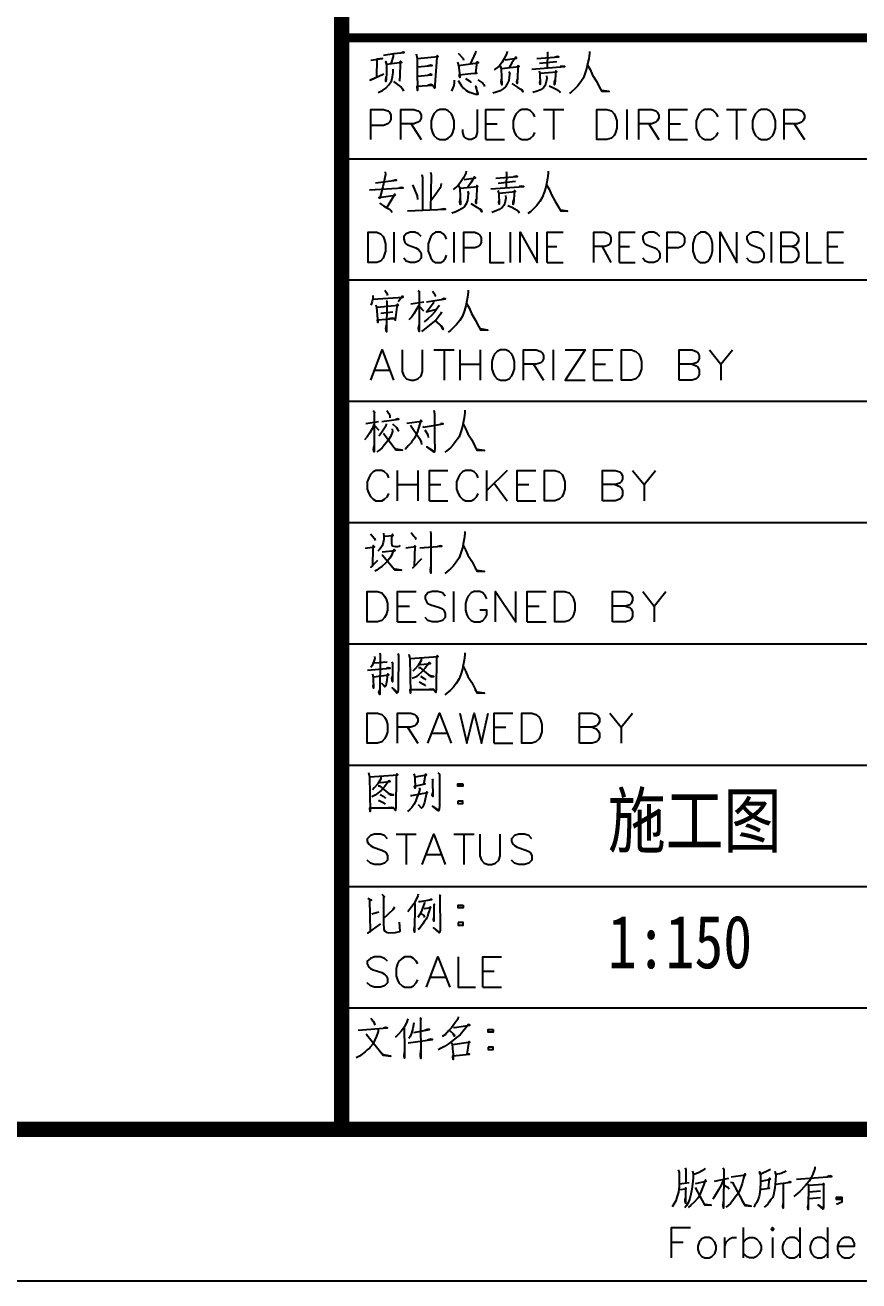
# Model space of a CAD drawing. Extents: x 1417642 to 3570900, y 124798 to 1191112.
# Drawn here: x 1603208 to 1611462, y 380098 to 392523 of the extents above; entities that cross this region are included whole.
import ezdxf

# ---------------------------------------------------------------- set-up
doc = ezdxf.new("R2010")
doc.units = 0
doc.header["$LTSCALE"] = 1000
doc.header["$MEASUREMENT"] = 0
for name, color, linetype in [('PUB_TITLE', 4, 'CONTINUOUS'), ('TEXT', 7, 'CONTINUOUS'), ('图戳', 211, 'CONTINUOUS')]:
    doc.layers.add(name, color=color, linetype=linetype)
doc.styles.add('HZSJ', font='')
doc.styles.get('HZSJ').set_extended_font_data('FangSong_GB2312')

msp = doc.modelspace()

# ---------------------------------------------------------------- linework, layer by layer
at = {"layer": 'PUB_TITLE'}
msp.add_lwpolyline([(1417642.3, 380098.4), (1618342.3, 380098.4), (1618342.3, 506248.4), (1417642.3, 506248.4)], close=True, dxfattribs=at)
at = {"layer": 'PUB_TITLE', "const_width": 150}
msp.add_lwpolyline([(1421392.3, 381598.4), (1616842.3, 381598.4), (1616842.3, 504748.4), (1421392.3, 504748.4)], close=True, dxfattribs=at)
at = {"layer": '图戳'}
for p, q in [((1616842.3, 391198.4), (1606342.3, 391198.4)), ((1616842.3, 389998.4), (1606342.3, 389998.4)), ((1616842.3, 388798.4), (1606342.3, 388798.4)), ((1616842.3, 387598.4), (1606342.3, 387598.4)), ((1616842.3, 386398.4), (1606342.3, 386398.4)), ((1616842.3, 385198.4), (1606342.3, 385198.4)), ((1616842.3, 383998.4), (1606342.3, 383998.4)), ((1616842.3, 382798.4), (1606342.3, 382798.4)), ((1606342.3, 381598.4), (1616842.3, 381598.4))]:
    msp.add_line(p, q, dxfattribs=at)
for points, const_width in [([(1606342.3, 504748.4), (1606342.3, 381598.4)], 150), ([(1616842.3, 392398.4), (1606342.3, 392398.4)], 90)]:
    msp.add_lwpolyline(points, dxfattribs=dict(at, const_width=const_width))
for points in [[(1606755.6, 392227.6), (1606858, 392241.2), (1606960.4, 392251.5), (1606953.6, 392254.9), (1606936.5, 392251.5)], [(1607670.6, 392265.1), (1607667.2, 392251.5), (1607612.6, 392135.4)], [(1607981.3, 392261.7), (1607977.9, 392244.6), (1607954, 392196.8), (1607930.1, 392155.9), (1607899.4, 392118.3), (1607851.6, 392080.7)], [(1608377.4, 392258.3), (1608380.8, 392251.5), (1608377.4, 392104.6)], [(1608793.9, 392261.7), (1608793.9, 392241.2), (1608787.1, 392190), (1608776.9, 392138.8), (1608770, 392104.6), (1608756.4, 392060.3), (1608735.9, 392002.2), (1608708.6, 391961.2), (1608677.9, 391920.3), (1608650.5, 391893), (1608616.4, 391862.2), (1608595.9, 391845.2)], [(1606629.2, 392176.3), (1606745.3, 392193.4), (1606690.7, 392186.6), (1606687.3, 392005.6), (1606622.4, 391978.3), (1606759, 392039.8)], [(1606916, 391968.1), (1606916, 391995.4), (1606919.5, 392002.2), (1606922.9, 392166.1), (1606936.5, 392152.4), (1606786.3, 392132), (1606779.5, 392162.7), (1606786.3, 392135.4), (1606786.3, 392050), (1606782.9, 391985.1), (1606779.5, 391964.7), (1606779.5, 391978.3), (1606782.9, 392015.9)], [(1606830.7, 392138.8), (1606854.6, 392213.9), (1606854.6, 392237.8)], [(1607079.9, 392237.8), (1607090.2, 392193.4), (1607090.2, 392029.5), (1607093.6, 391920.3), (1607093.6, 391875.9), (1607090.2, 391920.3), (1607240.4, 391930.5), (1607223.3, 391937.3), (1607196, 391927.1)], [(1607093.6, 392193.4), (1607298.5, 392213.9), (1607288.2, 392224.1), (1607284.8, 392203.7), (1607264.3, 391933.9), (1607264.3, 391910), (1607260.9, 391899.8), (1607237, 391933.9)], [(1607093.6, 392111.5), (1607237, 392125.1), (1607223.3, 392128.5), (1607192.6, 392118.3)], [(1607489.7, 392155.9), (1607499.9, 392125.1), (1607506.7, 392050), (1607510.1, 392005.6), (1607503.3, 392032.9), (1607619.4, 392043.2), (1607680.9, 392046.6), (1607670.6, 392046.6), (1607684.3, 392159.3), (1607697.9, 392149), (1607663.8, 392142.2), (1607499.9, 392121.7)], [(1607496.5, 392244.6), (1607544.3, 392193.4), (1607547.7, 392176.3)], [(1607960.8, 392179.8), (1608073.5, 392196.8), (1608066.7, 392207.1), (1608025.7, 392149), (1607998.4, 392104.6)], [(1608275, 392193.4), (1608490.1, 392210.5), (1608479.8, 392213.9), (1608452.5, 392207.1)], [(1608473, 392159.3), (1608298.9, 392142.2)], [(1608776.9, 392128.5), (1608800.8, 392084.2), (1608824.7, 392029.5), (1608862.2, 391971.5), (1608896.4, 391903.2), (1608913.5, 391869.1), (1608988.6, 391865.6), (1608913.5, 391875.9), (1608896.4, 391899.8)], [(1606704.4, 391855.4), (1606745.3, 391875.9), (1606779.5, 391899.8), (1606806.8, 391930.5), (1606834.1, 391968.1), (1606844.3, 392012.5), (1606851.2, 392053.4), (1606851.2, 392087.6)], [(1607093.6, 392019.3), (1607233.6, 392032.9), (1607219.9, 392036.4), (1607196, 392026.1)], [(1607995, 392063.7), (1608005.2, 392050), (1608001.8, 392039.8), (1607995, 391974.9), (1607981.3, 391940.8), (1607964.3, 391913.4), (1607940.4, 391893), (1607909.6, 391872.5), (1607872.1, 391858.8), (1607837.9, 391848.6)], [(1607909.6, 392121.7), (1607919.9, 392091), (1607926.7, 391933.9), (1607919.9, 391957.8), (1607923.3, 391988.6)], [(1607923.3, 392094.4), (1608097.4, 392114.9), (1608087.2, 392121.7), (1608087.2, 392087.6), (1608083.8, 392015.9), (1608080.3, 391944.2), (1608076.9, 391957.8), (1608080.3, 391985.1)], [(1608223.7, 392087.6), (1608551.5, 392114.9), (1608531, 392114.9), (1608503.7, 392114.9)], [(1608370.6, 392022.7), (1608374, 391995.4), (1608363.7, 391947.6), (1608353.5, 391923.7), (1608339.8, 391903.2), (1608309.1, 391882.7), (1608278.4, 391869.1), (1608234, 391855.4)], [(1608295.5, 392070.5), (1608302.3, 392043.2), (1608305.7, 391937.3), (1608302.3, 391954.4), (1608305.7, 391974.9)], [(1608305.7, 392046.6), (1608473, 392060.3), (1608462.8, 392070.5), (1608459.3, 392043.2), (1608455.9, 391968.1), (1608449.1, 391933.9), (1608449.1, 391957.8), (1608455.9, 391978.3)], [(1606854.6, 391964.7), (1606895.6, 391937.3), (1606929.7, 391910), (1606943.4, 391893), (1606953.6, 391869.1)], [(1607455.5, 391978.3), (1607455.5, 391954.4), (1607452.1, 391927.1), (1607441.9, 391903.2), (1607431.6, 391879.3), (1607428.2, 391869.1)], [(1607496.5, 391974.9), (1607510.1, 391947.6), (1607527.2, 391923.7), (1607547.7, 391899.8), (1607571.6, 391879.3), (1607598.9, 391862.2), (1607629.6, 391852), (1607670.6, 391841.7), (1607694.5, 391841.7), (1607670.6, 391920.3), (1607687.7, 391841.7), (1607691.1, 391841.7)], [(1607568.2, 391995.4), (1607609.2, 391968.1), (1607616, 391961.2), (1607619.4, 391951)], [(1607691.1, 391981.7), (1607738.9, 391947.6), (1607749.2, 391937.3), (1607756, 391916.9)], [(1608025.7, 391944.2), (1608087.2, 391906.6), (1608114.5, 391889.5), (1608128.1, 391879.3), (1608135, 391862.2), (1608117.9, 391886.1)], [(1608394.5, 391923.7), (1608432, 391906.6), (1608466.2, 391889.5), (1608486.7, 391875.9), (1608496.9, 391865.6), (1608503.7, 391852)], [(1606629.2, 391391), (1606629.2, 391688.1), (1606755.6, 391688.1), (1606800, 391674.4), (1606813.6, 391660.8), (1606827.3, 391633.5), (1606827.3, 391589.1), (1606813.6, 391561.8), (1606800, 391548.1), (1606755.6, 391531), (1606629.2, 391531)], [(1606926.3, 391391), (1606926.3, 391688.1), (1607056, 391688.1), (1607097, 391674.4), (1607114.1, 391660.8), (1607127.7, 391633.5), (1607127.7, 391602.7), (1607114.1, 391575.4), (1607097, 391561.8), (1607056, 391548.1), (1606926.3, 391548.1)], [(1607312.1, 391688.1), (1607284.8, 391674.4), (1607254.1, 391647.1), (1607240.4, 391616.4), (1607226.8, 391575.4), (1607226.8, 391503.7), (1607240.4, 391459.3), (1607254.1, 391432), (1607284.8, 391404.7), (1607312.1, 391391), (1607370.2, 391391), (1607397.5, 391404.7), (1607428.2, 391432), (1607441.9, 391459.3), (1607455.5, 391503.7), (1607455.5, 391575.4), (1607441.9, 391616.4), (1607428.2, 391647.1), (1607397.5, 391674.4), (1607370.2, 391688.1), (1607312.1, 391688.1), (1607312.1, 391688.1)], [(1607684.3, 391688.1), (1607684.3, 391459.3), (1607670.6, 391418.4), (1607653.5, 391404.7), (1607626.2, 391391), (1607598.9, 391391), (1607568.2, 391404.7), (1607554.5, 391418.4), (1607540.9, 391459.3), (1607540.9, 391490.1)], [(1607769.6, 391391), (1607769.6, 391688.1), (1607954, 391688.1)], [(1608254.5, 391616.4), (1608240.8, 391647.1), (1608210.1, 391674.4), (1608182.8, 391688.1), (1608124.7, 391688.1), (1608097.4, 391674.4), (1608070.1, 391647.1), (1608053, 391616.4), (1608039.4, 391575.4), (1608039.4, 391503.7), (1608053, 391459.3), (1608070.1, 391432), (1608097.4, 391404.7), (1608124.7, 391391), (1608182.8, 391391), (1608210.1, 391404.7), (1608240.8, 391432), (1608254.5, 391459.3)], [(1608339.8, 391688.1), (1608541.3, 391688.1)], [(1608438.9, 391688.1), (1608438.9, 391391)], [(1608869.1, 391391), (1608869.1, 391688.1), (1608968.1, 391688.1), (1609012.5, 391674.4), (1609039.8, 391647.1), (1609053.4, 391616.4), (1609067.1, 391575.4), (1609067.1, 391503.7), (1609053.4, 391459.3), (1609039.8, 391432), (1609012.5, 391404.7), (1608968.1, 391391), (1608869.1, 391391), (1608869.1, 391391)], [(1609169.5, 391391), (1609169.5, 391688.1)], [(1609282.2, 391391), (1609282.2, 391688.1), (1609412, 391688.1), (1609452.9, 391674.4), (1609466.6, 391660.8), (1609480.2, 391633.5), (1609480.2, 391602.7), (1609466.6, 391575.4), (1609452.9, 391561.8), (1609412, 391548.1), (1609282.2, 391548.1)], [(1609582.7, 391391), (1609582.7, 391688.1), (1609767, 391688.1)], [(1610067.5, 391616.4), (1610053.9, 391647.1), (1610023.1, 391674.4), (1609995.8, 391688.1), (1609937.8, 391688.1), (1609910.4, 391674.4), (1609879.7, 391647.1), (1609866.1, 391616.4), (1609852.4, 391575.4), (1609852.4, 391503.7), (1609866.1, 391459.3), (1609879.7, 391432), (1609910.4, 391404.7), (1609937.8, 391391), (1609995.8, 391391), (1610023.1, 391404.7), (1610053.9, 391432), (1610067.5, 391459.3)], [(1610152.9, 391688.1), (1610350.9, 391688.1)], [(1610251.9, 391688.1), (1610251.9, 391391)], [(1610494.3, 391688.1), (1610467, 391674.4), (1610439.7, 391647.1), (1610422.6, 391616.4), (1610408.9, 391575.4), (1610408.9, 391503.7), (1610422.6, 391459.3), (1610439.7, 391432), (1610467, 391404.7), (1610494.3, 391391), (1610552.3, 391391), (1610579.7, 391404.7), (1610610.4, 391432), (1610624.1, 391459.3), (1610637.7, 391503.7), (1610637.7, 391575.4), (1610624.1, 391616.4), (1610610.4, 391647.1), (1610579.7, 391674.4), (1610552.3, 391688.1), (1610494.3, 391688.1), (1610494.3, 391688.1)], [(1610723.1, 391391), (1610723.1, 391688.1), (1610852.8, 391688.1), (1610893.8, 391674.4), (1610907.4, 391660.8), (1610924.5, 391633.5), (1610924.5, 391602.7), (1610907.4, 391575.4), (1610893.8, 391561.8), (1610852.8, 391548.1), (1610723.1, 391548.1)], [(1607028.7, 391548.1), (1607127.7, 391391)], [(1607769.6, 391548.1), (1607882.3, 391548.1)], [(1609381.2, 391548.1), (1609480.2, 391391)], [(1609582.7, 391548.1), (1609695.3, 391548.1)], [(1610822.1, 391548.1), (1610924.5, 391391)], [(1607769.6, 391391), (1607954, 391391)], [(1609582.7, 391391), (1609767, 391391)], [(1606772.6, 391070.1), (1606776.1, 391046.2), (1606748.7, 390923.3), (1606718, 390810.6), (1606711.2, 390817.4), (1606871.7, 390841.3), (1606868.2, 390851.6), (1606789.7, 390718.4)], [(1607134.6, 391046.2), (1607141.4, 391015.5), (1607141.4, 390691.1)], [(1607219.9, 391066.7), (1607226.8, 391042.8), (1607219.9, 390694.5)], [(1607575, 391076.9), (1607571.6, 391059.8), (1607547.7, 391012), (1607520.4, 390971.1), (1607493.1, 390933.5), (1607445.3, 390896)], [(1607554.5, 390995), (1607667.2, 391012), (1607657, 391022.3), (1607619.4, 390964.2), (1607592.1, 390919.9)], [(1607868.7, 391008.6), (1608083.8, 391025.7), (1608070.1, 391029.1), (1608042.8, 391022.3)], [(1607971.1, 391073.5), (1607974.5, 391063.3), (1607971.1, 390919.9)], [(1608387.6, 391076.9), (1608387.6, 391056.4), (1608380.8, 391005.2), (1608370.6, 390954), (1608363.7, 390919.9), (1608350.1, 390875.5), (1608326.2, 390817.4), (1608302.3, 390776.5), (1608271.6, 390735.5), (1608244.2, 390708.2), (1608210.1, 390677.4), (1608186.2, 390660.4)], [(1606615.6, 390892.5), (1606950.2, 390913), (1606933.1, 390916.4), (1606912.6, 390913)], [(1606677, 390964.2), (1606885.3, 390988.1), (1606871.7, 390988.1), (1606847.8, 390981.3)], [(1607042.4, 390943.8), (1607090.2, 390834.5), (1607093.6, 390796.9)], [(1607325.8, 390957.4), (1607318.9, 390916.4), (1607274.6, 390851.6), (1607223.3, 390783.3)], [(1607499.9, 390936.9), (1607510.1, 390906.2), (1607517, 390749.1), (1607510.1, 390773), (1607513.6, 390803.8)], [(1607513.6, 390909.6), (1607691.1, 390926.7), (1607680.9, 390936.9), (1607680.9, 390902.8), (1607677.5, 390831.1), (1607674, 390759.4), (1607670.6, 390773), (1607674, 390800.4)], [(1607817.4, 390902.8), (1608145.2, 390926.7), (1608124.7, 390930.1), (1608097.4, 390926.7)], [(1608063.3, 390974.5), (1607892.6, 390957.4)], [(1608370.6, 390943.8), (1608394.5, 390899.4), (1608418.4, 390844.7), (1608452.5, 390783.3), (1608490.1, 390718.4), (1608507.1, 390684.3), (1608578.8, 390680.9), (1608507.1, 390691.1), (1608490.1, 390715)], [(1606714.6, 390762.8), (1606755.6, 390735.5), (1606782.9, 390718.4), (1606813.6, 390701.3), (1606827.3, 390687.7), (1606837.5, 390670.6)], [(1607588.7, 390878.9), (1607598.9, 390865.2), (1607595.5, 390855), (1607588.7, 390786.7), (1607575, 390756), (1607557.9, 390728.7), (1607534, 390708.2), (1607499.9, 390687.7), (1607465.8, 390674), (1607431.6, 390663.8)], [(1607964.3, 390837.9), (1607967.7, 390810.6), (1607957.4, 390762.8), (1607947.2, 390738.9), (1607930.1, 390718.4), (1607899.4, 390697.9), (1607872.1, 390684.3), (1607827.7, 390670.6)], [(1607889.1, 390885.7), (1607896, 390858.4), (1607899.4, 390752.6), (1607896, 390769.6), (1607899.4, 390790.1)], [(1607899.4, 390861.8), (1608063.3, 390875.5), (1608053, 390885.7), (1608049.6, 390858.4), (1608046.2, 390783.3), (1608039.4, 390749.1), (1608039.4, 390773), (1608046.2, 390793.5)], [(1606994.6, 390684.3), (1607370.2, 390701.3), (1607356.5, 390704.8), (1607318.9, 390697.9)], [(1607619.4, 390759.4), (1607680.9, 390721.8), (1607708.2, 390704.8), (1607721.8, 390694.5), (1607728.7, 390677.4), (1607711.6, 390701.3)], [(1607988.2, 390738.9), (1608025.7, 390721.8), (1608056.4, 390704.8), (1608080.3, 390691.1), (1608090.6, 390680.9), (1608097.4, 390667.2)], [(1606605.3, 390175.5), (1606605.3, 390476), (1606690.7, 390476), (1606724.8, 390458.9), (1606752.2, 390431.6), (1606762.4, 390404.3), (1606776.1, 390359.9), (1606776.1, 390288.2), (1606762.4, 390247.2), (1606752.2, 390216.5), (1606724.8, 390189.2), (1606690.7, 390175.5), (1606605.3, 390175.5), (1606605.3, 390175.5)], [(1606861.4, 390175.5), (1606861.4, 390476)], [(1607127.7, 390431.6), (1607103.8, 390458.9), (1607066.3, 390476), (1607018.5, 390476), (1606980.9, 390458.9), (1606957, 390431.6), (1606957, 390404.3), (1606967.3, 390373.6), (1606980.9, 390359.9), (1607004.8, 390346.2), (1607076.5, 390318.9), (1607103.8, 390301.9), (1607114.1, 390288.2), (1607127.7, 390260.9), (1607127.7, 390216.5), (1607103.8, 390189.2), (1607066.3, 390175.5), (1607018.5, 390175.5), (1606980.9, 390189.2), (1606957, 390216.5)], [(1607380.4, 390404.3), (1607370.2, 390431.6), (1607346.3, 390458.9), (1607322.4, 390476), (1607271.1, 390476), (1607247.2, 390458.9), (1607223.3, 390431.6), (1607213.1, 390404.3), (1607199.4, 390359.9), (1607199.4, 390288.2), (1607213.1, 390247.2), (1607223.3, 390216.5), (1607247.2, 390189.2), (1607271.1, 390175.5), (1607322.4, 390175.5), (1607346.3, 390189.2), (1607370.2, 390216.5), (1607380.4, 390247.2)], [(1607455.5, 390175.5), (1607455.5, 390476)], [(1607551.1, 390175.5), (1607551.1, 390476), (1607660.4, 390476), (1607697.9, 390458.9), (1607708.2, 390445.3), (1607721.8, 390417.9), (1607721.8, 390373.6), (1607708.2, 390346.2), (1607697.9, 390332.6), (1607660.4, 390318.9), (1607551.1, 390318.9)], [(1607807.2, 390476), (1607807.2, 390175.5), (1607950.6, 390175.5)], [(1608012.1, 390175.5), (1608012.1, 390476)], [(1608107.7, 390175.5), (1608107.7, 390476), (1608278.4, 390175.5), (1608278.4, 390476)], [(1608377.4, 390175.5), (1608377.4, 390476), (1608534.5, 390476)], [(1608838.3, 390175.5), (1608838.3, 390476), (1608947.6, 390476), (1608981.7, 390458.9), (1608995.4, 390445.3), (1609005.6, 390417.9), (1609005.6, 390387.2), (1608995.4, 390359.9), (1608981.7, 390346.2), (1608947.6, 390332.6), (1608838.3, 390332.6)], [(1609091, 390175.5), (1609091, 390476), (1609248.1, 390476)], [(1609490.5, 390431.6), (1609466.6, 390458.9), (1609432.4, 390476), (1609381.2, 390476), (1609347.1, 390458.9), (1609323.2, 390431.6), (1609323.2, 390404.3), (1609333.4, 390373.6), (1609347.1, 390359.9), (1609371, 390346.2), (1609442.7, 390318.9), (1609466.6, 390301.9), (1609480.2, 390288.2), (1609490.5, 390260.9), (1609490.5, 390216.5), (1609466.6, 390189.2), (1609432.4, 390175.5), (1609381.2, 390175.5), (1609347.1, 390189.2), (1609323.2, 390216.5)], [(1609565.6, 390175.5), (1609565.6, 390476), (1609674.9, 390476), (1609709, 390458.9), (1609722.7, 390445.3), (1609736.3, 390417.9), (1609736.3, 390373.6), (1609722.7, 390346.2), (1609709, 390332.6), (1609674.9, 390318.9), (1609565.6, 390318.9)], [(1609893.4, 390476), (1609869.5, 390458.9), (1609842.2, 390431.6), (1609831.9, 390404.3), (1609818.3, 390359.9), (1609818.3, 390288.2), (1609831.9, 390247.2), (1609842.2, 390216.5), (1609869.5, 390189.2), (1609893.4, 390175.5), (1609941.2, 390175.5), (1609965.1, 390189.2), (1609989, 390216.5), (1610002.6, 390247.2), (1610012.9, 390288.2), (1610012.9, 390359.9), (1610002.6, 390404.3), (1609989, 390431.6), (1609965.1, 390458.9), (1609941.2, 390476), (1609893.4, 390476), (1609893.4, 390476)], [(1610088, 390175.5), (1610088, 390476), (1610255.3, 390175.5), (1610255.3, 390476)], [(1610521.6, 390431.6), (1610497.7, 390458.9), (1610463.6, 390476), (1610412.4, 390476), (1610378.2, 390458.9), (1610354.3, 390431.6), (1610354.3, 390404.3), (1610364.6, 390373.6), (1610378.2, 390359.9), (1610402.1, 390346.2), (1610473.8, 390318.9), (1610497.7, 390301.9), (1610511.4, 390288.2), (1610521.6, 390260.9), (1610521.6, 390216.5), (1610497.7, 390189.2), (1610463.6, 390175.5), (1610412.4, 390175.5), (1610378.2, 390189.2), (1610354.3, 390216.5)], [(1610596.7, 390175.5), (1610596.7, 390476)], [(1610692.3, 390175.5), (1610692.3, 390476), (1610801.6, 390476), (1610839.2, 390458.9), (1610849.4, 390445.3), (1610863.1, 390417.9), (1610863.1, 390387.2), (1610849.4, 390359.9), (1610839.2, 390346.2), (1610801.6, 390332.6), (1610692.3, 390332.6)], [(1610948.4, 390476), (1610948.4, 390175.5), (1611091.8, 390175.5)], [(1611153.3, 390175.5), (1611153.3, 390476), (1611310.3, 390476)], [(1608377.4, 390332.6), (1608473, 390332.6)], [(1608920.3, 390332.6), (1609005.6, 390175.5)], [(1609091, 390332.6), (1609190, 390332.6)], [(1610801.6, 390332.6), (1610839.2, 390318.9), (1610849.4, 390301.9), (1610863.1, 390274.5), (1610863.1, 390230.2), (1610849.4, 390202.8), (1610839.2, 390189.2), (1610801.6, 390175.5), (1610692.3, 390175.5)], [(1611153.3, 390332.6), (1611252.3, 390332.6)], [(1608377.4, 390175.5), (1608534.5, 390175.5)], [(1609091, 390175.5), (1609248.1, 390175.5)], [(1611153.3, 390175.5), (1611310.3, 390175.5)], [(1606769.2, 389902.4), (1606789.7, 389871.6), (1606796.5, 389847.7)], [(1607097, 389899), (1607110.7, 389885.3), (1607107.3, 389888.7), (1607107.3, 389492.7), (1607103.8, 389523.4), (1607107.3, 389557.5)], [(1607240.4, 389892.1), (1607264.3, 389861.4), (1607267.7, 389847.7), (1607264.3, 389837.5)], [(1607595.5, 389902.4), (1607595.5, 389881.9), (1607588.7, 389830.7), (1607578.4, 389779.5), (1607571.6, 389745.3), (1607557.9, 389700.9), (1607537.5, 389642.9), (1607510.1, 389601.9), (1607479.4, 389560.9), (1607452.1, 389533.6), (1607418, 389502.9), (1607397.5, 389485.8)], [(1606649.7, 389847.7), (1606649.7, 389817), (1606642.9, 389793.1), (1606636.1, 389769.2), (1606629.2, 389752.1)], [(1606649.7, 389810.2), (1606950.2, 389830.7), (1606943.4, 389840.9), (1606902.4, 389786.3)], [(1606782.9, 389799.9), (1606789.7, 389793.1), (1606786.3, 389489.2), (1606779.5, 389520), (1606786.3, 389557.5)], [(1607155.1, 389782.9), (1607025.3, 389762.4)], [(1607182.4, 389786.3), (1607370.2, 389813.6), (1607356.5, 389817), (1607329.2, 389806.8)], [(1607250.7, 389789.7), (1607247.2, 389769.2), (1607189.2, 389690.7), (1607182.4, 389687.3), (1607284.8, 389711.2)], [(1607578.4, 389769.2), (1607602.3, 389724.8), (1607626.2, 389670.2), (1607663.8, 389608.7), (1607697.9, 389543.9), (1607715, 389509.7), (1607790.1, 389506.3), (1607715, 389516.6), (1607697.9, 389540.5)], [(1606680.5, 389755.6), (1606687.3, 389728.2), (1606700.9, 389581.4), (1606697.5, 389608.7), (1606861.4, 389619), (1606844.3, 389622.4), (1606806.8, 389615.6)], [(1606861.4, 389619), (1606875.1, 389605.3), (1606895.6, 389762.4), (1606902.4, 389748.7), (1606694.1, 389728.2)], [(1606728.3, 389673.6), (1606847.8, 389687.3)], [(1607110.7, 389759), (1607079.9, 389707.8), (1607056, 389666.8), (1607035.5, 389636.1), (1607008.2, 389608.7)], [(1607110.7, 389738.5), (1607151.6, 389697.5)], [(1607329.2, 389687.3), (1607318.9, 389663.4), (1607278, 389608.7), (1607240.4, 389578), (1607196, 389540.5), (1607158.5, 389513.1), (1607131.2, 389492.7)], [(1607305.3, 389752.1), (1607301.9, 389738.5), (1607264.3, 389687.3), (1607260.9, 389683.9), (1607230.2, 389649.7), (1607196, 389615.6), (1607158.5, 389588.3)], [(1607267.7, 389598.5), (1607332.6, 389540.5), (1607346.3, 389513.1), (1607325.8, 389547.3)], [(1606629.2, 389011.2), (1606741.9, 389311.7), (1606854.6, 389011.2)], [(1606939.9, 389311.7), (1606939.9, 389096.6), (1606957, 389052.2), (1606984.3, 389024.9), (1607028.7, 389011.2), (1607056, 389011.2), (1607097, 389024.9), (1607127.7, 389052.2), (1607141.4, 389096.6), (1607141.4, 389311.7)], [(1607254.1, 389311.7), (1607455.5, 389311.7)], [(1607356.5, 389311.7), (1607356.5, 389011.2)], [(1607513.6, 389011.2), (1607513.6, 389311.7)], [(1607711.6, 389311.7), (1607711.6, 389011.2)], [(1607913, 389311.7), (1607882.3, 389294.6), (1607855, 389267.3), (1607841.3, 389240), (1607827.7, 389195.6), (1607827.7, 389123.9), (1607841.3, 389082.9), (1607855, 389052.2), (1607882.3, 389024.9), (1607913, 389011.2), (1607967.7, 389011.2), (1607998.4, 389024.9), (1608025.7, 389052.2), (1608039.4, 389082.9), (1608053, 389123.9), (1608053, 389195.6), (1608039.4, 389240), (1608025.7, 389267.3), (1607998.4, 389294.6), (1607967.7, 389311.7), (1607913, 389311.7), (1607913, 389311.7)], [(1608141.8, 389011.2), (1608141.8, 389311.7), (1608268.1, 389311.7), (1608312.5, 389294.6), (1608326.2, 389281), (1608339.8, 389253.6), (1608339.8, 389222.9), (1608326.2, 389195.6), (1608312.5, 389181.9), (1608268.1, 389168.3), (1608141.8, 389168.3)], [(1608438.9, 389011.2), (1608438.9, 389311.7)], [(1608554.9, 389311.7), (1608753, 389311.7), (1608554.9, 389011.2), (1608753, 389011.2)], [(1608838.3, 389011.2), (1608838.3, 389311.7), (1609026.1, 389311.7)], [(1609111.5, 389011.2), (1609111.5, 389311.7), (1609210.5, 389311.7), (1609254.9, 389294.6), (1609282.2, 389267.3), (1609295.9, 389240), (1609309.5, 389195.6), (1609309.5, 389123.9), (1609295.9, 389082.9), (1609282.2, 389052.2), (1609254.9, 389024.9), (1609210.5, 389011.2), (1609111.5, 389011.2), (1609111.5, 389011.2)], [(1609681.7, 389011.2), (1609681.7, 389311.7), (1609811.4, 389311.7), (1609852.4, 389294.6), (1609866.1, 389281), (1609879.7, 389253.6), (1609879.7, 389222.9), (1609866.1, 389195.6), (1609852.4, 389181.9), (1609811.4, 389168.3), (1609681.7, 389168.3)], [(1609982.2, 389311.7), (1610094.8, 389168.3), (1610210.9, 389311.7)], [(1607513.6, 389168.3), (1607711.6, 389168.3)], [(1608240.8, 389168.3), (1608339.8, 389011.2)], [(1608838.3, 389168.3), (1608954.4, 389168.3)], [(1609811.4, 389168.3), (1609852.4, 389151.2), (1609866.1, 389137.6), (1609879.7, 389110.2), (1609879.7, 389065.9), (1609866.1, 389038.5), (1609852.4, 389024.9), (1609811.4, 389011.2), (1609681.7, 389011.2)], [(1610094.8, 389168.3), (1610094.8, 389011.2)], [(1606670.2, 389110.2), (1606813.6, 389110.2)], [(1608838.3, 389011.2), (1609026.1, 389011.2)], [(1606653.1, 388710.8), (1606670.2, 388690.3), (1606663.4, 388697.1), (1606663.4, 388301), (1606656.6, 388324.9), (1606663.4, 388359.1)], [(1606789.7, 388710.8), (1606810.2, 388680), (1606817, 388659.5), (1606817, 388639.1)], [(1607254.1, 388714.2), (1607260.9, 388676.6), (1607260.9, 388430.8), (1607260.9, 388424), (1607264.3, 388338.6), (1607260.9, 388304.5), (1607257.5, 388297.6), (1607185.8, 388352.3), (1607257.5, 388304.5)], [(1607561.4, 388714.2), (1607561.4, 388690.3), (1607554.5, 388639.1), (1607544.3, 388587.8), (1607537.5, 388553.7), (1607523.8, 388509.3), (1607503.3, 388451.3), (1607476, 388410.3), (1607445.3, 388369.3), (1607418, 388342), (1607383.8, 388311.3), (1607363.3, 388297.6)], [(1606663.4, 388577.6), (1606642.9, 388529.8), (1606619, 388488.8), (1606595.1, 388451.3), (1606567.8, 388420.5)], [(1606707.8, 388598.1), (1606581.4, 388577.6)], [(1606666.8, 388560.5), (1606711.2, 388516.1)], [(1606840.9, 388529.8), (1606844.3, 388502.5), (1606827.3, 388454.7), (1606806.8, 388420.5), (1606782.9, 388389.8), (1606762.4, 388365.9), (1606741.9, 388342), (1606718, 388321.5), (1606690.7, 388301)], [(1606782.9, 388577.6), (1606779.5, 388553.7), (1606745.3, 388505.9), (1606721.4, 388471.8), (1606707.8, 388458.1)], [(1606738.5, 388601.5), (1606909.2, 388625.4), (1606895.6, 388628.8), (1606878.5, 388622)], [(1606844.3, 388577.6), (1606885.3, 388543.5), (1606895.6, 388526.4), (1606909.2, 388505.9)], [(1606987.7, 388584.4), (1607134.6, 388604.9), (1607124.3, 388615.2), (1607114.1, 388577.6), (1607103.8, 388536.6), (1607090.2, 388492.2), (1607062.9, 388437.6), (1607032.1, 388396.6), (1607028.7, 388389.8), (1607001.4, 388359.1), (1606970.7, 388324.9)], [(1607021.9, 388563.9), (1607110.7, 388434.2), (1607127.7, 388396.6), (1607131.2, 388372.7)], [(1607141.4, 388550.3), (1607151.6, 388546.9), (1607346.3, 388577.6), (1607332.6, 388581), (1607318.9, 388577.6)], [(1607544.3, 388577.6), (1607568.2, 388533.2), (1607592.1, 388478.6), (1607629.6, 388420.5), (1607663.8, 388352.3), (1607680.9, 388318.1), (1607756, 388314.7), (1607680.9, 388324.9), (1607663.8, 388348.8)], [(1606752.2, 388482), (1606762.4, 388475.2), (1606878.5, 388321.5), (1606943.4, 388318.1), (1606881.9, 388328.4), (1606864.8, 388342)], [(1607165.3, 388519.6), (1607196, 388468.3), (1607199.4, 388444.4)], [(1606810.2, 388045), (1606796.5, 388075.7), (1606765.8, 388103), (1606738.5, 388116.7), (1606680.5, 388116.7), (1606653.1, 388103), (1606625.8, 388075.7), (1606612.2, 388045), (1606595.1, 388004), (1606595.1, 387932.3), (1606612.2, 387887.9), (1606625.8, 387860.6), (1606653.1, 387833.3), (1606680.5, 387816.2), (1606738.5, 387816.2), (1606765.8, 387833.3), (1606796.5, 387860.6), (1606810.2, 387887.9)], [(1606895.6, 387816.2), (1606895.6, 388116.7)], [(1607097, 388116.7), (1607097, 387816.2)], [(1607209.7, 387816.2), (1607209.7, 388116.7), (1607394.1, 388116.7)], [(1607694.5, 388045), (1607680.9, 388075.7), (1607653.5, 388103), (1607622.8, 388116.7), (1607568.2, 388116.7), (1607537.5, 388103), (1607510.1, 388075.7), (1607496.5, 388045), (1607479.4, 388004), (1607479.4, 387932.3), (1607496.5, 387887.9), (1607510.1, 387860.6), (1607537.5, 387833.3), (1607568.2, 387816.2), (1607622.8, 387816.2), (1607653.5, 387833.3), (1607680.9, 387860.6), (1607694.5, 387887.9)], [(1607981.3, 388116.7), (1607779.9, 387918.6)], [(1607779.9, 387816.2), (1607779.9, 388116.7)], [(1608080.3, 387816.2), (1608080.3, 388116.7), (1608264.7, 388116.7)], [(1608350.1, 387816.2), (1608350.1, 388116.7), (1608452.5, 388116.7), (1608493.5, 388103), (1608524.2, 388075.7), (1608537.9, 388045), (1608551.5, 388004), (1608551.5, 387932.3), (1608537.9, 387887.9), (1608524.2, 387860.6), (1608493.5, 387833.3), (1608452.5, 387816.2), (1608350.1, 387816.2), (1608350.1, 387816.2)], [(1608923.7, 387816.2), (1608923.7, 388116.7), (1609050, 388116.7), (1609094.4, 388103), (1609108.1, 388089.3), (1609121.7, 388062), (1609121.7, 388031.3), (1609108.1, 388004), (1609094.4, 387990.3), (1609050, 387976.7), (1608923.7, 387976.7)], [(1609220.7, 388116.7), (1609336.8, 387976.7), (1609449.5, 388116.7)], [(1606895.6, 387976.7), (1607097, 387976.7)], [(1607209.7, 387976.7), (1607322.4, 387976.7)], [(1607851.6, 387990.3), (1607981.3, 387816.2)], [(1608080.3, 387976.7), (1608193, 387976.7)], [(1609050, 387976.7), (1609094.4, 387959.6), (1609108.1, 387945.9), (1609121.7, 387918.6), (1609121.7, 387874.2), (1609108.1, 387846.9), (1609094.4, 387833.3), (1609050, 387816.2), (1608923.7, 387816.2)], [(1609336.8, 387976.7), (1609336.8, 387816.2)], [(1607209.7, 387816.2), (1607394.1, 387816.2)], [(1608080.3, 387816.2), (1608264.7, 387816.2)], [(1606625.8, 387488.4), (1606666.8, 387444), (1606673.6, 387423.5)], [(1606755.6, 387495.2), (1606759, 387464.5), (1606759, 387433.8), (1606752.2, 387403.1), (1606741.9, 387372.3), (1606728.3, 387351.8), (1606714.6, 387334.8), (1606700.9, 387317.7)], [(1606762.4, 387467.9), (1606851.2, 387474.8), (1606844.3, 387485), (1606834.1, 387457.7), (1606834.1, 387437.2), (1606834.1, 387416.7), (1606834.1, 387392.8), (1606837.5, 387382.6), (1606844.3, 387372.3), (1606858, 387368.9), (1606875.1, 387365.5), (1606899, 387365.5), (1606912.6, 387368.9), (1606922.9, 387375.7)], [(1607028.7, 387502.1), (1607056, 387467.9), (1607069.7, 387454.3), (1607076.5, 387433.8)], [(1607219.9, 387512.3), (1607223.3, 387488.4), (1607223.3, 387099.2), (1607219.9, 387126.5), (1607223.3, 387160.6)], [(1607561.4, 387512.3), (1607561.4, 387488.4), (1607554.5, 387440.6), (1607544.3, 387389.4), (1607537.5, 387351.8), (1607523.8, 387310.9), (1607503.3, 387252.8), (1607476, 387208.4), (1607445.3, 387170.9), (1607418, 387143.6), (1607383.8, 387112.8), (1607363.3, 387095.8)], [(1606574.6, 387348.4), (1606666.8, 387362.1), (1606653.1, 387375.7), (1606649.7, 387348.4), (1606646.3, 387174.3), (1606629.2, 387160.6), (1606700.9, 387228.9)], [(1606741.9, 387310.9), (1606871.7, 387324.5), (1606861.4, 387334.8), (1606847.8, 387310.9), (1606834.1, 387276.7), (1606817, 387249.4), (1606800, 387225.5), (1606772.6, 387194.8), (1606741.9, 387170.9), (1606711.2, 387147), (1606690.7, 387129.9), (1606670.2, 387119.7)], [(1606977.5, 387351.8), (1607073.1, 387365.5), (1607066.3, 387372.3), (1607059.4, 387167.5), (1607045.8, 387153.8), (1607134.6, 387246)], [(1607114.1, 387351.8), (1607332.6, 387368.9), (1607318.9, 387372.3), (1607291.6, 387365.5)], [(1607544.3, 387379.2), (1607568.2, 387331.4), (1607592.1, 387280.1), (1607629.6, 387218.7), (1607663.8, 387153.8), (1607680.9, 387119.7), (1607756, 387116.3), (1607680.9, 387126.5), (1607663.8, 387150.4)], [(1606738.5, 387280.1), (1606745.3, 387280.1), (1606868.2, 387133.3), (1606933.1, 387129.9), (1606868.2, 387140.2), (1606851.2, 387153.8)], [(1606595.1, 386617.8), (1606595.1, 386918.2), (1606697.5, 386918.2), (1606738.5, 386904.6), (1606765.8, 386873.8), (1606782.9, 386846.5), (1606796.5, 386802.1), (1606796.5, 386733.8), (1606782.9, 386689.5), (1606765.8, 386662.1), (1606738.5, 386631.4), (1606697.5, 386617.8), (1606595.1, 386617.8), (1606595.1, 386617.8)], [(1606895.6, 386617.8), (1606895.6, 386918.2), (1607079.9, 386918.2)], [(1607366.7, 386873.8), (1607339.4, 386904.6), (1607295, 386918.2), (1607237, 386918.2), (1607196, 386904.6), (1607168.7, 386873.8), (1607168.7, 386846.5), (1607182.4, 386819.2), (1607196, 386802.1), (1607223.3, 386788.5), (1607308.7, 386761.2), (1607339.4, 386747.5), (1607353.1, 386733.8), (1607366.7, 386703.1), (1607366.7, 386662.1), (1607339.4, 386631.4), (1607295, 386617.8), (1607237, 386617.8), (1607196, 386631.4), (1607168.7, 386662.1)], [(1607452.1, 386617.8), (1607452.1, 386918.2)], [(1607779.9, 386846.5), (1607766.2, 386873.8), (1607738.9, 386904.6), (1607708.2, 386918.2), (1607653.5, 386918.2), (1607622.8, 386904.6), (1607595.5, 386873.8), (1607581.8, 386846.5), (1607568.2, 386802.1), (1607568.2, 386733.8), (1607581.8, 386689.5), (1607595.5, 386662.1), (1607622.8, 386631.4), (1607653.5, 386617.8), (1607708.2, 386617.8), (1607738.9, 386631.4), (1607766.2, 386662.1), (1607779.9, 386689.5), (1607779.9, 386733.8), (1607708.2, 386733.8)], [(1607865.2, 386617.8), (1607865.2, 386918.2), (1608066.7, 386617.8), (1608066.7, 386918.2)], [(1608179.4, 386617.8), (1608179.4, 386918.2), (1608367.2, 386918.2)], [(1608452.5, 386617.8), (1608452.5, 386918.2), (1608551.5, 386918.2), (1608592.5, 386904.6), (1608623.2, 386873.8), (1608636.9, 386846.5), (1608650.5, 386802.1), (1608650.5, 386733.8), (1608636.9, 386689.5), (1608623.2, 386662.1), (1608592.5, 386631.4), (1608551.5, 386617.8), (1608452.5, 386617.8), (1608452.5, 386617.8)], [(1609022.7, 386617.8), (1609022.7, 386918.2), (1609152.5, 386918.2), (1609193.4, 386904.6), (1609207.1, 386890.9), (1609220.7, 386860.2), (1609220.7, 386832.9), (1609207.1, 386802.1), (1609193.4, 386788.5), (1609152.5, 386774.8), (1609022.7, 386774.8)], [(1609323.2, 386918.2), (1609435.9, 386774.8), (1609551.9, 386918.2)], [(1606895.6, 386774.8), (1607011.6, 386774.8)], [(1608179.4, 386774.8), (1608295.5, 386774.8)], [(1609152.5, 386774.8), (1609193.4, 386761.2), (1609207.1, 386747.5), (1609220.7, 386716.8), (1609220.7, 386675.8), (1609207.1, 386645.1), (1609193.4, 386631.4), (1609152.5, 386617.8), (1609022.7, 386617.8)], [(1609435.9, 386774.8), (1609435.9, 386617.8)], [(1606895.6, 386617.8), (1607079.9, 386617.8)], [(1608179.4, 386617.8), (1608367.2, 386617.8)], [(1606718, 386313.9), (1606721.4, 386296.8), (1606718, 385900.7), (1606711.2, 385921.2), (1606718, 385945.1)], [(1606899, 386307), (1606905.8, 386286.6), (1606902.4, 385965.6), (1606902.4, 385945.1), (1606899, 385928.1), (1606895.6, 385921.2), (1606888.7, 385914.4), (1606840.9, 385965.6), (1606895.6, 385921.2)], [(1607008.2, 386300.2), (1607015.1, 386255.8), (1607021.9, 385914.4), (1607018.5, 385948.5), (1607254.1, 385948.5), (1607237, 385952), (1607206.3, 385948.5)], [(1607561.4, 386313.9), (1607561.4, 386290), (1607554.5, 386238.8), (1607544.3, 386191), (1607537.5, 386153.4), (1607523.8, 386109), (1607503.3, 386054.4), (1607476, 386010), (1607445.3, 385969), (1607418, 385941.7), (1607383.8, 385914.4), (1607363.3, 385897.3)], [(1606666.8, 386276.3), (1606670.2, 386255.8), (1606642.9, 386187.5), (1606629.2, 386167.1)], [(1606666.8, 386214.9), (1606793.1, 386225.1)], [(1606837.5, 386225.1), (1606844.3, 386208), (1606844.3, 386027.1), (1606837.5, 386057.8), (1606840.9, 386078.3)], [(1607018.5, 386255.8), (1607298.5, 386276.3), (1607288.2, 386286.6), (1607281.4, 386255.8), (1607278, 385955.4), (1607274.6, 385921.2), (1607250.7, 385948.5)], [(1607110.7, 386201.2), (1607124.3, 386197.8), (1607219.9, 386208), (1607209.7, 386218.3), (1607165.3, 386156.8), (1607131.2, 386122.7), (1607103.8, 386095.4), (1607073.1, 386071.5), (1607039, 386057.8)], [(1607127.7, 386252.4), (1607127.7, 386235.3), (1607100.4, 386187.5), (1607062.9, 386146.6), (1607045.8, 386129.5)], [(1607103.8, 386167.1), (1607114.1, 386167.1), (1607219.9, 386078.3), (1607254.1, 386078.3), (1607219.9, 386085.1), (1607202.9, 386091.9)], [(1607544.3, 386180.7), (1607568.2, 386132.9), (1607592.1, 386078.3), (1607629.6, 386020.2), (1607663.8, 385952), (1607680.9, 385917.8), (1607756, 385914.4), (1607680.9, 385924.6), (1607663.8, 385948.5)], [(1606598.5, 386139.7), (1606820.4, 386160.2), (1606817, 386160.2), (1606803.4, 386163.6), (1606786.3, 386156.8)], [(1606646.3, 386105.6), (1606653.1, 386068), (1606653.1, 386061.2), (1606656.6, 385962.2), (1606653.1, 385982.7), (1606656.6, 385999.8)], [(1606656.6, 386074.9), (1606810.2, 386095.4), (1606800, 386105.6), (1606793.1, 386078.3), (1606789.7, 386037.3), (1606782.9, 386006.6), (1606779.5, 385986.1), (1606769.2, 385975.9), (1606738.5, 386010), (1606772.6, 385979.3)], [(1607120.9, 386081.7), (1607158.5, 386057.8), (1607175.5, 386044.1)], [(1607107.3, 386027.1), (1607151.6, 386003.2), (1607172.1, 385986.1)], [(1606595.1, 385419.3), (1606595.1, 385716.4), (1606697.5, 385716.4), (1606738.5, 385702.7), (1606765.8, 385675.4), (1606782.9, 385648.1), (1606796.5, 385603.7), (1606796.5, 385532), (1606782.9, 385491), (1606765.8, 385460.3), (1606738.5, 385433), (1606697.5, 385419.3), (1606595.1, 385419.3), (1606595.1, 385419.3)], [(1606895.6, 385419.3), (1606895.6, 385716.4), (1607025.3, 385716.4), (1607066.3, 385702.7), (1607079.9, 385689), (1607097, 385661.7), (1607097, 385631), (1607079.9, 385603.7), (1607066.3, 385590), (1607025.3, 385576.4), (1606895.6, 385576.4)], [(1607196, 385419.3), (1607308.7, 385716.4), (1607424.8, 385419.3)], [(1607510.1, 385716.4), (1607581.8, 385419.3), (1607653.5, 385716.4), (1607725.3, 385419.3), (1607793.5, 385716.4)], [(1607851.6, 385419.3), (1607851.6, 385716.4), (1608036, 385716.4)], [(1608124.7, 385419.3), (1608124.7, 385716.4), (1608223.7, 385716.4), (1608264.7, 385702.7), (1608295.5, 385675.4), (1608309.1, 385648.1), (1608322.8, 385603.7), (1608322.8, 385532), (1608309.1, 385491), (1608295.5, 385460.3), (1608264.7, 385433), (1608223.7, 385419.3), (1608124.7, 385419.3), (1608124.7, 385419.3)], [(1608694.9, 385419.3), (1608694.9, 385716.4), (1608821.3, 385716.4), (1608865.7, 385702.7), (1608879.3, 385689), (1608893, 385661.7), (1608893, 385631), (1608879.3, 385603.7), (1608865.7, 385590), (1608821.3, 385576.4), (1608694.9, 385576.4)], [(1608995.4, 385716.4), (1609108.1, 385576.4), (1609220.7, 385716.4)], [(1606994.6, 385576.4), (1607097, 385419.3)], [(1607851.6, 385576.4), (1607967.7, 385576.4)], [(1608821.3, 385576.4), (1608865.7, 385559.3), (1608879.3, 385545.6), (1608893, 385518.3), (1608893, 385473.9), (1608879.3, 385446.6), (1608865.7, 385433), (1608821.3, 385419.3), (1608694.9, 385419.3)], [(1609108.1, 385576.4), (1609108.1, 385419.3)], [(1607237, 385518.3), (1607380.4, 385518.3)], [(1607851.6, 385419.3), (1608036, 385419.3)], [(1606608.8, 385129.1), (1606615.6, 385084.7), (1606622.4, 384743.3), (1606619, 384777.4), (1606854.6, 384777.4), (1606837.5, 384780.8), (1606806.8, 384777.4)], [(1606619, 385084.7), (1606899, 385105.2), (1606888.7, 385115.4), (1606881.9, 385084.7), (1606878.5, 384784.2), (1606875.1, 384753.5), (1606851.2, 384777.4)], [(1606711.2, 385033.5), (1606724.8, 385030.1), (1606820.4, 385040.3), (1606810.2, 385047.1), (1606765.8, 384985.7), (1606731.7, 384951.5), (1606700.9, 384924.2), (1606673.6, 384903.7), (1606639.5, 384886.7)], [(1606728.3, 385081.3), (1606728.3, 385064.2), (1606700.9, 385016.4), (1606663.4, 384975.4), (1606646.3, 384958.4)], [(1607056, 385115.4), (1607066.3, 385081.3), (1607069.7, 384972), (1607062.9, 384992.5), (1607168.7, 385016.4), (1607155.1, 385013), (1607175.5, 385115.4), (1607179, 385101.8), (1607066.3, 385081.3)], [(1607237, 385064.2), (1607243.8, 385050.6), (1607240.4, 385047.1), (1607243.8, 384890.1), (1607237, 384900.3), (1607240.4, 384927.6)], [(1607295, 385129.1), (1607312.1, 385108.6), (1607308.7, 385105.2), (1607308.7, 384797.9), (1607305.3, 384767.2), (1607301.9, 384750.1), (1607240.4, 384794.5), (1607301.9, 384756.9), (1607308.7, 384770.6)], [(1606704.4, 384995.9), (1606714.6, 384995.9), (1606820.4, 384907.2), (1606854.6, 384907.2), (1606820.4, 384914), (1606803.4, 384920.8)], [(1607107.3, 384975.4), (1607114.1, 384965.2), (1607103.8, 384917.4), (1607086.8, 384879.8), (1607073.1, 384842.3), (1607056, 384811.6), (1607035.5, 384780.8), (1607015.1, 384763.8), (1606994.6, 384743.3)], [(1607021.9, 384900.3), (1607028.7, 384900.3), (1607035.5, 384900.3), (1607192.6, 384931.1), (1607185.8, 384937.9), (1607182.4, 384920.8), (1607168.7, 384866.2), (1607161.9, 384832), (1607151.6, 384804.7), (1607141.4, 384784.2), (1607131.2, 384774), (1607103.8, 384808.1)], [(1607540.9, 385016.4), (1607540.9, 384992.5), (1607493.1, 384992.5), (1607493.1, 385016.4), (1607540.9, 385016.4), (1607540.9, 385016.4)], [(1606707.8, 384855.9), (1606752.2, 384832), (1606772.6, 384815)], [(1606721.4, 384910.6), (1606759, 384890.1), (1606776.1, 384873)], [(1607493.1, 384845.7), (1607493.1, 384821.8), (1607540.9, 384821.8), (1607540.9, 384845.7), (1607493.1, 384845.7), (1607493.1, 384845.7)], [(1606796.5, 384473.5), (1606765.8, 384504.3), (1606724.8, 384517.9), (1606666.8, 384517.9), (1606625.8, 384504.3), (1606595.1, 384473.5), (1606595.1, 384446.2), (1606612.2, 384418.9), (1606625.8, 384405.2), (1606653.1, 384388.2), (1606738.5, 384360.9), (1606765.8, 384347.2), (1606782.9, 384333.5), (1606796.5, 384302.8), (1606796.5, 384261.8), (1606765.8, 384231.1), (1606724.8, 384217.5), (1606666.8, 384217.5), (1606625.8, 384231.1), (1606595.1, 384261.8)], [(1606881.9, 384517.9), (1607079.9, 384517.9)], [(1606980.9, 384517.9), (1606980.9, 384217.5)], [(1607138, 384217.5), (1607254.1, 384517.9), (1607366.7, 384217.5)], [(1607452.1, 384517.9), (1607653.5, 384517.9)], [(1607551.1, 384517.9), (1607551.1, 384217.5)], [(1607708.2, 384517.9), (1607708.2, 384302.8), (1607725.3, 384261.8), (1607752.6, 384231.1), (1607793.5, 384217.5), (1607824.3, 384217.5), (1607865.2, 384231.1), (1607896, 384261.8), (1607909.6, 384302.8), (1607909.6, 384517.9)], [(1608223.7, 384473.5), (1608193, 384504.3), (1608152, 384517.9), (1608094, 384517.9), (1608053, 384504.3), (1608022.3, 384473.5), (1608022.3, 384446.2), (1608036, 384418.9), (1608053, 384405.2), (1608080.3, 384388.2), (1608165.7, 384360.9), (1608193, 384347.2), (1608210.1, 384333.5), (1608223.7, 384302.8), (1608223.7, 384261.8), (1608193, 384231.1), (1608152, 384217.5), (1608094, 384217.5), (1608053, 384231.1), (1608022.3, 384261.8)], [(1607182.4, 384316.5), (1607322.4, 384316.5)], [(1606601.9, 383886.3), (1606636.1, 383865.8), (1606615.6, 383872.6), (1606622.4, 383551.6), (1606601.9, 383538), (1606728.3, 383630.2)], [(1606738.5, 383923.8), (1606765.8, 383899.9), (1606755.6, 383906.7), (1606755.6, 383835), (1606755.6, 383766.8), (1606755.6, 383701.9), (1606755.6, 383657.5), (1606755.6, 383654.1), (1606755.6, 383640.4), (1606759, 383575.5), (1606769.2, 383558.5), (1606782.9, 383548.2), (1606810.2, 383541.4), (1606871.7, 383544.8), (1606916, 383555.1), (1606919.5, 383558.5), (1606912.6, 383647.3)], [(1607100.4, 383923.8), (1607097, 383906.7), (1607059.4, 383831.6), (1607025.3, 383790.7), (1606998, 383749.7)], [(1607066.3, 383831.6), (1607062.9, 383548.2), (1607059.4, 383568.7), (1607059.4, 383572.1), (1607062.9, 383602.9)], [(1607158.5, 383845.3), (1607161.9, 383838.5), (1607144.8, 383794.1), (1607127.7, 383749.7), (1607110.7, 383719), (1607097, 383695.1)], [(1607103.8, 383855.5), (1607110.7, 383852.1), (1607117.5, 383852.1), (1607233.6, 383872.6), (1607223.3, 383872.6), (1607206.3, 383865.8)], [(1607305.3, 383920.4), (1607318.9, 383906.7), (1607312.1, 383903.3), (1607315.5, 383572.1), (1607315.5, 383568.7), (1607312.1, 383548.2), (1607305.3, 383541.4), (1607250.7, 383592.6), (1607305.3, 383544.8), (1607312.1, 383558.5)], [(1607254.1, 383828.2), (1607260.9, 383821.4), (1607254.1, 383818), (1607254.1, 383657.5), (1607250.7, 383674.6), (1607254.1, 383695.1)], [(1607544.3, 383814.6), (1607544.3, 383790.7), (1607496.5, 383790.7), (1607496.5, 383814.6), (1607544.3, 383814.6), (1607544.3, 383814.6)], [(1606639.5, 383729.2), (1606711.2, 383749.7)], [(1606755.6, 383684.8), (1606851.2, 383773.6), (1606868.2, 383800.9)], [(1607158.5, 383783.8), (1607223.3, 383794.1), (1607216.5, 383800.9), (1607209.7, 383766.8), (1607199.4, 383732.6), (1607192.6, 383705.3), (1607179, 383678), (1607161.9, 383657.5), (1607144.8, 383630.2), (1607127.7, 383609.7), (1607110.7, 383585.8), (1607097, 383575.5)], [(1607124.3, 383732.6), (1607155.1, 383712.1), (1607161.9, 383695.1)], [(1607496.5, 383643.8), (1607496.5, 383616.5), (1607544.3, 383616.5), (1607544.3, 383643.8), (1607496.5, 383643.8), (1607496.5, 383643.8)], [(1606796.5, 383261.4), (1606765.8, 383288.7), (1606724.8, 383305.8), (1606666.8, 383305.8), (1606625.8, 383288.7), (1606595.1, 383261.4), (1606595.1, 383234.1), (1606612.2, 383203.4), (1606625.8, 383189.7), (1606653.1, 383176.1), (1606738.5, 383148.8), (1606765.8, 383131.7), (1606782.9, 383118), (1606796.5, 383090.7), (1606796.5, 383046.3), (1606765.8, 383019), (1606724.8, 383005.4), (1606666.8, 383005.4), (1606625.8, 383019), (1606595.1, 383046.3)], [(1607097, 383234.1), (1607079.9, 383261.4), (1607052.6, 383288.7), (1607025.3, 383305.8), (1606967.3, 383305.8), (1606939.9, 383288.7), (1606909.2, 383261.4), (1606895.6, 383234.1), (1606881.9, 383189.7), (1606881.9, 383118), (1606895.6, 383077.1), (1606909.2, 383046.3), (1606939.9, 383019), (1606967.3, 383005.4), (1607025.3, 383005.4), (1607052.6, 383019), (1607079.9, 383046.3), (1607097, 383077.1)], [(1607182.4, 383005.4), (1607295, 383305.8), (1607411.1, 383005.4)], [(1607496.5, 383305.8), (1607496.5, 383005.4), (1607667.2, 383005.4)], [(1607738.9, 383005.4), (1607738.9, 383305.8), (1607923.3, 383305.8)], [(1607223.3, 383104.4), (1607366.7, 383104.4)], [(1607738.9, 383162.4), (1607851.6, 383162.4)], [(1607738.9, 383005.4), (1607923.3, 383005.4)], [(1606629.2, 382698.1), (1606653.1, 382667.3), (1606663.4, 382650.3), (1606670.2, 382629.8)], [(1606998, 382691.2), (1606984.3, 382650.3), (1606960.4, 382609.3), (1606933.1, 382571.7), (1606905.8, 382541), (1606885.3, 382520.5), (1606871.7, 382510.3)], [(1607117.5, 382704.9), (1607127.7, 382691.2), (1607120.9, 382698.1), (1607124.3, 382298.6), (1607120.9, 382329.3), (1607124.3, 382380.5)], [(1607496.5, 382711.7), (1607493.1, 382687.8), (1607452.1, 382636.6), (1607428.2, 382602.5), (1607400.9, 382571.7), (1607370.2, 382537.6), (1607336, 382517.1)], [(1606704.4, 382585.4), (1606704.4, 382564.9), (1606687.3, 382520.5), (1606670.2, 382483), (1606649.7, 382442), (1606619, 382407.8), (1606615.6, 382401), (1606595.1, 382383.9), (1606574.6, 382363.4), (1606543.9, 382343), (1606516.6, 382322.5), (1606485.8, 382305.4)], [(1606506.3, 382578.6), (1606796.5, 382602.5), (1606776.1, 382605.9), (1606755.6, 382599)], [(1606960.4, 382599), (1606963.8, 382397.6), (1606963.8, 382343), (1606963.8, 382302), (1606960.4, 382322.5), (1606963.8, 382360)], [(1607056, 382650.3), (1607045.8, 382595.6), (1607032.1, 382547.8), (1607018.5, 382517.1), (1607008.2, 382496.6)], [(1607056, 382554.7), (1607209.7, 382585.4), (1607192.6, 382585.4), (1607165.3, 382575.1)], [(1607448.7, 382609.3), (1607458.9, 382605.9), (1607609.2, 382629.8), (1607598.9, 382636.6), (1607571.6, 382602.5), (1607540.9, 382564.9), (1607513.6, 382534.2), (1607479.4, 382506.9), (1607441.9, 382476.1), (1607400.9, 382445.4), (1607359.9, 382418.1), (1607353.1, 382414.7), (1607325.8, 382401), (1607298.5, 382383.9)], [(1607411.1, 382571.7), (1607418, 382568.3), (1607455.5, 382537.6), (1607458.9, 382520.5), (1607445.3, 382544.4)], [(1607841.3, 382585.4), (1607841.3, 382558.1), (1607793.5, 382558.1), (1607793.5, 382585.4), (1607841.3, 382585.4), (1607841.3, 382585.4)], [(1606581.4, 382541), (1606591.7, 382534.2), (1606752.2, 382332.7), (1606827.3, 382322.5), (1606755.6, 382336.1), (1606731.7, 382356.6)], [(1607001.4, 382452.2), (1607240.4, 382486.4), (1607223.3, 382489.8), (1607192.6, 382479.5)], [(1607428.2, 382452.2), (1607435, 382442), (1607441.9, 382360), (1607445.3, 382349.8), (1607445.3, 382288.3), (1607441.9, 382315.6), (1607441.9, 382325.9), (1607605.7, 382343), (1607602.3, 382343), (1607585.3, 382343), (1607602.3, 382465.9), (1607609.2, 382459.1), (1607598.9, 382455.6), (1607438.4, 382435.2)], [(1607793.5, 382411.2), (1607793.5, 382387.3), (1607841.3, 382387.3), (1607841.3, 382411.2), (1607793.5, 382411.2), (1607793.5, 382411.2)], [(1609671.4, 381195.7), (1609681.7, 381171.8), (1609681.7, 381089.9), (1609681.7, 381031.8), (1609674.9, 380977.2), (1609664.6, 380936.2), (1609651, 380891.9), (1609630.5, 380857.7), (1609613.4, 380830.4)], [(1609743.1, 381216.2), (1609750, 381195.7), (1609750, 381069.4)], [(1609941.2, 381209.4), (1609934.3, 381199.1), (1609872.9, 381168.4), (1609828.5, 381151.3)], [(1610115.3, 381216.2), (1610129, 381199.1), (1610125.6, 381202.6), (1610122.1, 380816.7), (1610118.7, 380844.1), (1610122.1, 380885)], [(1610586.5, 381199.1), (1610572.8, 381192.3), (1610484.1, 381151.3), (1610477.2, 381178.7), (1610487.5, 381151.3), (1610487.5, 381062.6), (1610484.1, 381011.4), (1610480.6, 380973.8), (1610473.8, 380936.2), (1610463.6, 380905.5), (1610449.9, 380871.4), (1610432.8, 380847.5), (1610422.6, 380827)], [(1611026.9, 381226.5), (1611026.9, 381209.4), (1611006.5, 381154.8), (1610986, 381113.8), (1610968.9, 381086.5), (1610931.3, 381038.7), (1610876.7, 380984), (1610839.2, 380949.9), (1610818.7, 380932.8)], [(1609685.1, 381059.2), (1609780.7, 381072.8)], [(1609814.8, 381188.9), (1609821.7, 381158.2), (1609821.7, 381113.8), (1609814.8, 381055.7), (1609808, 381004.5), (1609797.8, 380956.7), (1609787.5, 380912.3), (1609773.9, 380878.2), (1609756.8, 380844.1), (1609739.7, 380820.2)], [(1609845.6, 381062.6), (1609951.4, 381086.5), (1609944.6, 381096.7), (1609927.5, 381052.3), (1609907, 381001.1), (1609890, 380960.1), (1609866.1, 380915.8), (1609831.9, 380878.2), (1609797.8, 380847.5), (1609770.5, 380823.6)], [(1610122.1, 381100.1), (1610098.2, 381045.5), (1610070.9, 380997.7), (1610043.6, 380949.9), (1610023.1, 380915.8), (1610016.3, 380905.5)], [(1610033.4, 381086.5), (1610173.4, 381113.8)], [(1610197.3, 381127.4), (1610340.7, 381147.9), (1610333.8, 381158.2), (1610320.2, 381113.8), (1610306.5, 381062.6), (1610296.3, 381031.8), (1610282.6, 380997.7), (1610265.5, 380963.6), (1610238.2, 380926), (1610214.3, 380895.3), (1610190.4, 380864.5), (1610166.5, 380844.1), (1610146, 380827)], [(1610190.4, 381076.2), (1610210.9, 381072.8), (1610333.8, 380844.1), (1610395.3, 380837.2), (1610333.8, 380850.9), (1610309.9, 380888.4)], [(1610494.3, 381001.1), (1610501.1, 381004.5), (1610576.3, 381014.8), (1610566, 381011.4), (1610576.3, 381113.8), (1610583.1, 381100.1), (1610490.9, 381083.1)], [(1610743.6, 381185.5), (1610692.3, 381161.6), (1610641.1, 381151.3), (1610634.3, 381178.7), (1610641.1, 381137.7), (1610637.7, 381096.7), (1610634.3, 381052.3), (1610630.9, 381018.2), (1610624.1, 380984), (1610617.2, 380946.5), (1610607, 380919.2), (1610589.9, 380902.1), (1610572.8, 380878.2), (1610559.2, 380857.7), (1610542.1, 380840.6), (1610525, 380827)], [(1610637.7, 381055.7), (1610787.9, 381076.2), (1610777.7, 381079.6), (1610760.6, 381072.8)], [(1610846, 381103.5), (1611194.3, 381130.9), (1611173.8, 381137.7)], [(1611173.8, 381137.7), (1611146.5, 381127.4)], [(1609681.7, 381001.1), (1609753.4, 381007.9), (1609746.6, 381018.2), (1609746.6, 380868), (1609743.1, 380888.4), (1609743.1, 380912.3)], [(1609842.2, 381021.6), (1609934.3, 380850.9), (1609999.2, 380847.5), (1609937.8, 380854.3), (1609920.7, 380874.8)], [(1610122.1, 381048.9), (1610163.1, 381025), (1610173.4, 381004.5)], [(1610712.8, 381062.6), (1610712.8, 380816.7), (1610709.4, 380833.8), (1610712.8, 380861.1)], [(1610955.2, 381055.7), (1610962.1, 381045.5), (1610958.7, 380823.6), (1610958.7, 380803.1), (1610955.2, 380823.6), (1610958.7, 380847.5)], [(1610962.1, 381045.5), (1611112.3, 381055.7), (1611112.3, 381062.6), (1611119.1, 381055.7), (1611112.3, 381052.3), (1611112.3, 380820.2), (1611108.9, 380806.5), (1611057.7, 380850.9), (1611108.9, 380813.3)], [(1611081.6, 380987.5), (1610965.5, 380977.2)], [(1610965.5, 380912.3), (1611081.6, 380922.6)], [(1611293.3, 380902.1), (1611242.1, 380902.1), (1611242.1, 380926), (1611293.3, 380926), (1611293.3, 380878.2), (1611242.1, 380854.3)], [(1609606.6, 380325.1), (1609606.6, 380625.5), (1609794.4, 380625.5)], [(1610320.2, 380325.1), (1610320.2, 380625.5)], [(1610593.3, 380611.9), (1610607, 380598.2), (1610620.6, 380611.9), (1610607, 380625.5), (1610593.3, 380611.9), (1610593.3, 380611.9)], [(1610876.7, 380625.5), (1610876.7, 380325.1)], [(1611149.9, 380625.5), (1611149.9, 380325.1)], [(1609606.6, 380482.1), (1609722.7, 380482.1)], [(1609937.8, 380526.5), (1609907, 380512.9), (1609879.7, 380482.1), (1609866.1, 380441.2), (1609866.1, 380410.4), (1609879.7, 380369.5), (1609907, 380338.7), (1609937.8, 380325.1), (1609978.7, 380325.1), (1610006.1, 380338.7), (1610036.8, 380369.5), (1610050.4, 380410.4), (1610050.4, 380441.2), (1610036.8, 380482.1), (1610006.1, 380512.9), (1609978.7, 380526.5), (1609937.8, 380526.5), (1609937.8, 380526.5)], [(1610135.8, 380441.2), (1610149.5, 380482.1), (1610180.2, 380512.9), (1610207.5, 380526.5), (1610251.9, 380526.5)], [(1610135.8, 380325.1), (1610135.8, 380526.5)], [(1610320.2, 380482.1), (1610350.9, 380512.9), (1610378.2, 380526.5), (1610422.6, 380526.5), (1610449.9, 380512.9), (1610477.2, 380482.1), (1610494.3, 380441.2), (1610494.3, 380410.4), (1610477.2, 380369.5), (1610449.9, 380338.7), (1610422.6, 380325.1), (1610378.2, 380325.1), (1610350.9, 380338.7), (1610320.2, 380369.5)], [(1610607, 380526.5), (1610607, 380325.1)], [(1610876.7, 380482.1), (1610849.4, 380512.9), (1610822.1, 380526.5), (1610777.7, 380526.5), (1610750.4, 380512.9), (1610719.7, 380482.1), (1610706, 380441.2), (1610706, 380410.4), (1610719.7, 380369.5), (1610750.4, 380338.7), (1610777.7, 380325.1), (1610822.1, 380325.1), (1610849.4, 380338.7), (1610876.7, 380369.5)], [(1611149.9, 380482.1), (1611122.5, 380512.9), (1611091.8, 380526.5), (1611050.8, 380526.5), (1611020.1, 380512.9), (1610992.8, 380482.1), (1610979.1, 380441.2), (1610979.1, 380410.4), (1610992.8, 380369.5), (1611020.1, 380338.7), (1611050.8, 380325.1), (1611091.8, 380325.1), (1611122.5, 380338.7), (1611149.9, 380369.5)], [(1611248.9, 380441.2), (1611419.6, 380441.2), (1611419.6, 380468.5), (1611405.9, 380495.8), (1611392.3, 380512.9), (1611365, 380526.5), (1611320.6, 380526.5), (1611293.3, 380512.9), (1611262.5, 380482.1), (1611248.9, 380441.2), (1611248.9, 380410.4), (1611262.5, 380369.5), (1611293.3, 380338.7), (1611320.6, 380325.1), (1611365, 380325.1), (1611392.3, 380338.7), (1611419.6, 380369.5)]]:
    msp.add_lwpolyline(points, dxfattribs=at)

# ---------------------------------------------------------------- texts
at = {"layer": 'TEXT', "style": 'HZSJ', "width": 0.8}
for s, p in [('施工图', (1608976.9, 384391.2)), ('1:150', (1608976.9, 383191.2))]:
    msp.add_text(s, height=525, rotation=0, dxfattribs=at).set_placement(p)

doc.saveas('drawing.dxf')
